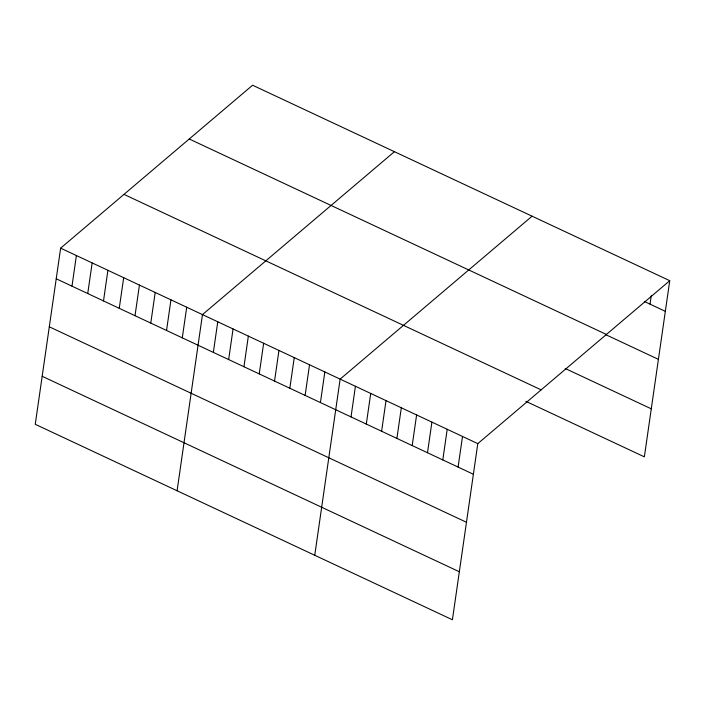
<?xml version="1.0" encoding="UTF-8"?>
<svg xmlns="http://www.w3.org/2000/svg" width="705" height="705" viewBox="0 0 705 705"><rect width="100%" height="100%" fill="white"/><g stroke="black" fill="none" stroke-linecap="round" stroke-linejoin="round"><path stroke-width="1.06" d="M60.639 248.151L35.25 424.304L452.416 619.774L477.796 443.621L669.75 280.696L252.584 85.226L60.639 248.151L477.796 443.621M71.981 286.16L76.396 255.536M87.737 293.544L92.152 262.921M103.503 300.929L107.909 270.297M119.26 308.314L123.675 277.682M135.016 315.699L139.431 285.067M150.782 323.084L155.188 292.452M166.539 330.469L170.954 299.837M182.295 337.854L186.71 307.221M177.087 490.768L202.467 314.606L394.421 151.681M213.351 352.403L217.766 321.78M228.649 359.576L233.064 328.944M243.948 366.741L248.354 336.109M259.237 373.906L263.652 343.273M274.536 381.07L278.951 350.447M289.834 388.243L294.249 357.611M305.124 395.408L309.539 364.776M320.423 402.573L324.838 371.949M314.747 555.267L340.136 379.114L532.09 216.188M351.019 416.911L355.426 386.278M366.309 424.075L370.724 393.452M381.608 431.248L386.023 400.616M396.906 438.413L401.321 407.781M412.196 445.578L416.611 414.945M427.494 452.742L431.909 422.119M442.793 459.916L447.208 429.283M458.091 467.08L462.498 436.448M650.036 304.155L651.261 295.712M669.75 280.696L644.361 456.849L525.824 401.304M644.308 301.467L665.335 311.328M189.24 138.991L606.406 334.461M605.833 334.708L658.417 359.347M565.243 368.512L651.288 408.829M123.983 194.386L541.14 389.856M56.224 278.775L473.381 474.245M49.297 326.803L466.463 522.273M42.168 376.285L459.334 571.755"/></g></svg>
